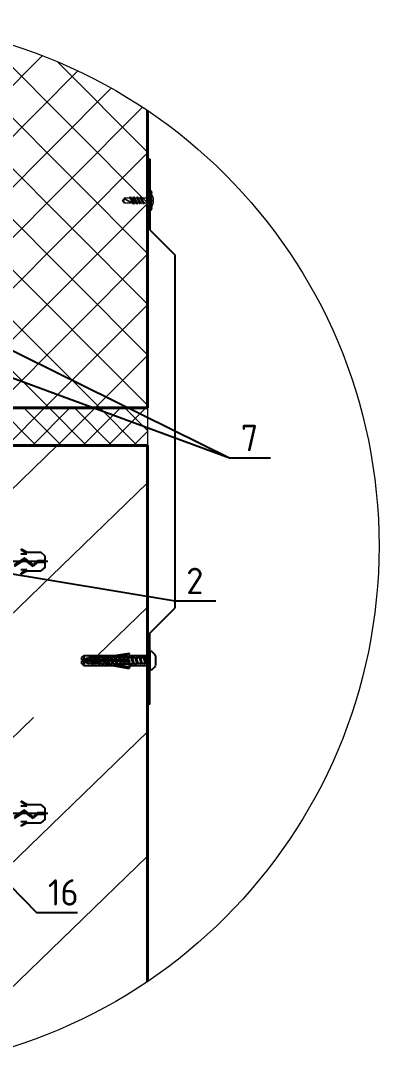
# Model space of a CAD drawing. Header units: millimetres. Extents: x -3689 to 2955806, y -724709 to -635850.
# Drawn here: x 2940886 to 2941077, y -719557 to -718999 of the extents above; entities that cross this region are included whole.
import ezdxf

# ---------------------------------------------------------------- set-up
doc = ezdxf.new("R2010")
doc.units = ezdxf.units.MM
for name, color, linetype, lineweight in [('_PP_Hatch', 9, 'Continuous', 9), ('_PP_Primary Line Continuous', 3, 'Continuous', 40), ('_Выноска', 7, 'Continuous', 15), ('K_Dim', 165, 'Continuous', 13), ('Штрих Мин. Вата', 40, 'Continuous', 15)]:
    doc.layers.add(name, color=color, linetype=linetype, lineweight=lineweight)
doc.layers.add('S-METL', color=14, linetype='Continuous')
doc.styles.add('GOST-2.304_Type-B', font='')
doc.styles.get('GOST-2.304_Type-B').set_extended_font_data('GOST Common')

# ---------------------------------------------------------------- blocks, each defined once
blk = doc.blocks.new('*U395')
for points in [[(-60.61, -10.61), (-50, 0)], [(-50, 0), (100.39, 0)], [(111, -10.61), (100.39, 0)], [(-80.61, -11.61), (-90.61, -11.61), (-90.61, -10.61), (-60.61, -10.61)], [(131, -11.61), (141, -11.61), (141, -10.61), (111, -10.61)]]:
    blk.add_lwpolyline(points)
blk = doc.blocks.new('шуруп 4х40')
at = {"color": 0}
for p, q in [((-3.23, -2.91), (-3.23, 2.91)), ((-1.13, 5.33), (0, 5.33)), ((0, -5.33), (0, 5.33)), ((0, 1.92), (0.08, 2)), ((0.79, -1.73), (0, 1.1)), ((1.1, -2), (0.08, 2)), ((0.08, 2), (0.39, 1.73)), ((1.36, -1.73), (0.39, 1.73)), ((2.26, 1.73), (0.39, 1.73)), ((2.26, 1.73), (2.52, 2)), ((3.23, -1.73), (2.26, 1.73)), ((3.54, -2), (2.52, 2)), ((2.52, 2), (2.83, 1.73)), ((3.8, -1.73), (2.83, 1.73)), ((2.83, 1.73), (4.66, 1.73)), ((4.66, 1.73), (4.92, 2)), ((5.63, -1.73), (4.66, 1.73)), ((5.94, -2), (4.92, 2)), ((4.92, 2), (5.23, 1.73)), ((6.2, -1.73), (5.23, 1.73)), ((5.23, 1.73), (7.09, 1.73)), ((7.09, 1.73), (7.35, 2)), ((8.06, -1.73), (7.09, 1.73)), ((8.37, -2), (7.35, 2)), ((7.35, 2), (7.66, 1.73)), ((8.63, -1.73), (7.66, 1.73)), ((9.53, 1.73), (7.66, 1.73)), ((9.53, 1.73), (9.78, 2)), ((10.5, -1.73), (9.53, 1.73)), ((10.81, -2), (9.78, 2)), ((9.78, 2), (10.09, 1.73)), ((11.06, -1.73), (10.09, 1.73)), ((11.96, 1.73), (10.09, 1.73)), ((11.96, 1.73), (12.22, 2)), ((12.93, -1.73), (11.96, 1.73)), ((13.24, -2), (12.22, 2)), ((12.22, 2), (12.53, 1.73)), ((13.5, -1.73), (12.53, 1.73)), ((12.53, 1.73), (14.36, 1.73)), ((14.36, 1.73), (14.62, 2)), ((15.33, -1.73), (14.36, 1.73)), ((15.64, -2), (14.62, 2)), ((14.62, 2), (14.93, 1.73)), ((15.9, -1.73), (14.93, 1.73)), ((14.93, 1.73), (16.79, 1.73)), ((16.79, 1.73), (17.05, 2)), ((17.77, -1.73), (16.79, 1.73)), ((18.08, -2), (17.05, 2)), ((17.05, 2), (17.36, 1.73)), ((18.33, -1.73), (17.36, 1.73)), ((19.19, 1.73), (17.36, 1.73)), ((19.19, 1.73), (19.45, 2)), ((20.17, -1.73), (19.19, 1.73)), ((20.48, -2), (19.45, 2)), ((19.45, 2), (19.76, 1.73)), ((20.73, -1.73), (19.76, 1.73)), ((21.63, 1.73), (19.76, 1.73)), ((21.63, 1.73), (21.89, 2)), ((22.6, -1.73), (21.63, 1.73)), ((22.91, -2), (21.89, 2)), ((21.89, 2), (22.2, 1.73)), ((23.17, -1.73), (22.2, 1.73)), ((24.03, 1.73), (22.2, 1.73)), ((24.03, 1.73), (24.29, 2)), ((25, -1.73), (24.03, 1.73)), ((25.31, -2), (24.29, 2)), ((24.29, 2), (24.6, 1.73)), ((25.57, -1.73), (24.6, 1.73)), ((26.46, 1.73), (24.6, 1.73)), ((26.46, 1.73), (26.72, 2)), ((27.43, -1.73), (26.46, 1.73)), ((27.74, -2), (26.72, 2)), ((26.72, 2), (27.03, 1.73)), ((28, -1.73), (27.03, 1.73)), ((28.86, 1.73), (27.03, 1.73)), ((28.86, 1.73), (29.12, 2)), ((29.83, -1.73), (28.86, 1.73)), ((30.14, -2), (29.12, 2)), ((29.12, 2), (29.43, 1.73)), ((30.4, -1.73), (29.43, 1.73)), ((29.43, 1.73), (31.26, 1.73)), ((31.26, 1.73), (31.52, 2)), ((32.23, -1.73), (31.26, 1.73)), ((32.54, -2), (31.52, 2)), ((31.52, 2), (31.83, 1.73)), ((32.8, -1.73), (31.83, 1.73)), ((31.83, 1.73), (33.76, 1.73)), ((33.76, 1.73), (34.02, 2)), ((34.73, -1.73), (33.76, 1.73)), ((35.04, -2), (34.02, 2)), ((34.02, 2), (34.33, 1.73)), ((35.3, -1.73), (34.33, 1.73)), ((34.33, 1.73), (35.67, 1.73)), ((36.25, 1.5), (35.67, 1.73)), ((36.52, 1.68), (36.25, 1.5)), ((36.95, -1.22), (36.25, 1.5)), ((37.25, -1.39), (36.52, 1.68)), ((36.91, 1.24), (36.52, 1.68)), ((37.44, -1.02), (36.91, 1.24)), ((40, 0), (36.91, 1.24)), ((37.44, -1.02), (40, 0)), ((-1.13, -5.33), (0, -5.33)), ((0, -1.73), (0.79, -1.73)), ((0.79, -1.73), (1.1, -2)), ((1.36, -1.73), (1.1, -2)), ((1.36, -1.73), (3.23, -1.73)), ((3.23, -1.73), (3.54, -2)), ((3.8, -1.73), (3.54, -2)), ((3.8, -1.73), (5.63, -1.73)), ((5.63, -1.73), (5.94, -2)), ((6.2, -1.73), (5.94, -2)), ((6.2, -1.73), (8.06, -1.73)), ((8.06, -1.73), (8.37, -2)), ((8.63, -1.73), (8.37, -2)), ((8.63, -1.73), (10.5, -1.73)), ((10.5, -1.73), (10.81, -2)), ((11.06, -1.73), (10.81, -2)), ((11.06, -1.73), (12.93, -1.73)), ((12.93, -1.73), (13.24, -2)), ((13.5, -1.73), (13.24, -2)), ((13.5, -1.73), (15.33, -1.73)), ((15.33, -1.73), (15.64, -2)), ((15.9, -1.73), (15.64, -2)), ((15.9, -1.73), (17.77, -1.73)), ((17.77, -1.73), (18.08, -2)), ((18.33, -1.73), (18.08, -2)), ((18.33, -1.73), (20.17, -1.73)), ((20.17, -1.73), (20.48, -2)), ((20.73, -1.73), (20.48, -2)), ((20.73, -1.73), (22.6, -1.73)), ((22.6, -1.73), (22.91, -2)), ((23.17, -1.73), (22.91, -2)), ((23.17, -1.73), (25, -1.73)), ((25, -1.73), (25.31, -2)), ((25.57, -1.73), (25.31, -2)), ((25.57, -1.73), (27.43, -1.73)), ((27.43, -1.73), (27.74, -2)), ((28, -1.73), (27.74, -2)), ((28, -1.73), (29.83, -1.73)), ((29.83, -1.73), (30.14, -2)), ((30.4, -1.73), (30.14, -2)), ((30.4, -1.73), (32.23, -1.73)), ((32.23, -1.73), (32.54, -2)), ((32.8, -1.73), (32.54, -2)), ((32.8, -1.73), (34.73, -1.73)), ((34.73, -1.73), (35.04, -2)), ((35.3, -1.73), (35.04, -2)), ((35.3, -1.73), (35.67, -1.73)), ((35.67, -1.73), (36.95, -1.22)), ((36.95, -1.22), (37.25, -1.39)), ((37.25, -1.39), (37.44, -1.02))]:
    blk.add_line(p, q, dxfattribs=at)
for centre, start, end in [((1.84, 0.64), 122.32345, 155.86419), ((1.84, -0.64), 204.13581, 237.67655)]:
    blk.add_arc(centre, 5.56, start, end, dxfattribs=at)
blk = doc.blocks.new('дюбель 6х40')
for p, q in [((0, 3), (12, 3)), ((0, -3), (0, 3)), ((11.98, 3.63), (12.13, 4.52)), ((21, 2.11), (11.98, 3.63)), ((12, 3), (12, 2.1)), ((12, 2.1), (21, 2.1)), ((12, 0.3), (40, 0.3)), ((12, -0.3), (12, 0.3)), ((21, 3), (12.13, 4.52)), ((21, 3), (38.61, 3)), ((24.01, 1.2), (24.01, 3)), ((24.01, 1.2), (27.61, 1.2)), ((27.61, 1.2), (27.61, 3)), ((30.01, 1.2), (30.01, 3)), ((30.01, 1.2), (33.61, 1.2)), ((33.61, 1.2), (33.61, 3)), ((38.61, 3), (38.61, 0.3)), ((40, 1.8), (38.61, 3)), ((40, 1.8), (40, 0.3)), ((12, -3), (0, -3)), ((21, -2.11), (11.98, -3.63)), ((11.98, -3.63), (12.13, -4.52)), ((12, -0.3), (40, -0.3)), ((12, -2.1), (21, -2.1)), ((12, -3), (12, -2.1)), ((21, -3), (12.13, -4.52)), ((38.61, -3), (21, -3)), ((24.01, -1.2), (27.61, -1.2)), ((24.01, -1.2), (24.01, -3)), ((27.61, -1.2), (27.61, -3)), ((30.01, -1.2), (33.61, -1.2)), ((30.01, -1.2), (30.01, -3)), ((33.61, -1.2), (33.61, -3)), ((38.61, -0.3), (38.61, -3)), ((40, -1.8), (38.61, -3)), ((40, -0.3), (40, -1.8))]:
    blk.add_line(p, q)
blk = doc.blocks.new('*U410')
for name in ['шуруп 4х40', 'дюбель 6х40']:
    blk.add_blockref(name, (0, 0))
blk = doc.blocks.new('4.2x16')
at = {"lineweight": 0}
for p, q in [((-1.2, 5.3), (-1.2, -5.3)), ((14.88, 1.6), (16, 0))]:
    blk.add_line(p, q, dxfattribs=at)
for points in [[(-1.2, 3.6, 0.114819), (-2.1, 0.25), (-1.6, 0.25), (-1.6, -0.25), (-2.1, -0.25, 0.114819), (-1.2, -3.6)], [(0, -5.3), (0, 5.3, 0.414214), (-0.2, 5.5), (-1, 5.5, 0.414214), (-1.2, 5.3, 0.209763), (-1.2, 3.8)], [(0, 3.1, 0.414214), (1.5, 1.6), (3.3, 1.6), (3.59, 2.1)], [(14.23, -0.83, 0.131652), (14.88, -1.6), (16, 0), (14.23, -0.83), (9.88, 1.6), (14.88, 1.6), (14.72, 1.3), (15.72, -0.13)], [(-1.2, -3.8, 0.209763), (-1.2, -5.3, 0.414214), (-1, -5.5), (-0.2, -5.5, 0.414214), (0, -5.3)], [(5.15, -1.6), (1.5, -1.6, 0.414214), (0, -3.1)]]:
    blk.add_lwpolyline(points, format="xyb", dxfattribs=at)
for points in [[(0, -1.6), (0, -1.6), (0, 1.6)], [(3.59, 2.1), (5.44, -2.1)], [(3.88, 1.6), (5.3, 1.6)], [(5.59, 2.1), (7.44, -2.1)], [(5.88, 1.6), (7.3, 1.6)], [(7.59, 2.1), (9.44, -2.1)], [(7.88, 1.6), (9.3, 1.6)], [(14.72, 1.3), (11.03, 1.3), (14.57, -0.67)], [(7.15, -1.6), (5.73, -1.6)], [(9.15, -1.6), (7.73, -1.6)], [(11.15, -1.6), (9.73, -1.6)], [(11.73, -1.6), (11.44, -2.1)], [(14.88, -1.6), (11.73, -1.6)]]:
    blk.add_lwpolyline(points, dxfattribs=at)
for points in [[(3.59, 2.1), (5.73, -1.6), (5.44, -2.1), (3.3, 1.6)], [(5.3, 1.6), (5.59, 2.1), (7.73, -1.6), (7.44, -2.1)], [(7.3, 1.6), (7.59, 2.1), (9.73, -1.6), (9.44, -2.1)], [(9.59, 2.1), (11.44, -2.1), (9.3, 1.6), (9.59, 2.1), (11.73, -1.6)]]:
    blk.add_lwpolyline(points, close=True, dxfattribs=at)
blk = doc.blocks.new('*U385')
blk.add_blockref('4.2x16', (0, 0))

msp = doc.modelspace()

# ---------------------------------------------------------------- linework, layer by layer
for p, q in [((2940817.02, -719142.44), (2940997.21, -719231.31)), ((2940816.12, -719164.79), (2940997.21, -719231.31)), ((2940997.21, -719231.31), (2941019.01, -719231.31)), ((2940842.61, -719286.47), (2940968.18, -719307.35)), ((2940842.61, -719286.47), (2940968.18, -719307.35)), ((2940968.18, -719307.35), (2940989.98, -719307.35)), ((2940865.42, -719443.62), (2940894.48, -719473.03)), ((2940894.48, -719473.03), (2940916.28, -719473.03))]:
    msp.add_line(p, q)
at = {"color": 9, "ltscale": 7}
for p, q in [((2940887.94, -719284.54), (2940882.59, -719288.16)), ((2940886.1, -719282.34), (2940889.24, -719282.34)), ((2940889.24, -719281.55), (2940886.18, -719279.79)), ((2940886.18, -719279.79), (2940886.18, -719280.25)), ((2940889.24, -719282.34), (2940886.18, -719280.24)), ((2940892.66, -719288.16), (2940887.94, -719284.54)), ((2940889.24, -719281.55), (2940896.72, -719281.55)), ((2940899.07, -719283.51), (2940896.72, -719281.55)), ((2940899.07, -719289.42), (2940899.07, -719283.51)), ((2940887.94, -719285.47), (2940882.59, -719289.09)), ((2940892.66, -719289.09), (2940887.94, -719285.47)), ((2940895, -719286.01), (2940892.66, -719288.16)), ((2940895, -719286.94), (2940892.66, -719289.09)), ((2940898.68, -719286.01), (2940895, -719286.01)), ((2940898.68, -719286.94), (2940895, -719286.94)), ((2940899.07, -719289.42), (2940896.72, -719291.38)), ((2940898.68, -719286.94), (2940898.68, -719286.01)), ((2940886.1, -719290.6), (2940889.24, -719290.6)), ((2940889.24, -719290.6), (2940886.18, -719292.69)), ((2940889.24, -719291.38), (2940886.18, -719293.15)), ((2940886.18, -719293.15), (2940886.18, -719292.69)), ((2940889.24, -719291.38), (2940896.72, -719291.38)), ((2940887.94, -719418.61), (2940882.59, -719422.23)), ((2940886.1, -719416.41), (2940889.24, -719416.41)), ((2940889.24, -719415.62), (2940886.18, -719413.86)), ((2940886.18, -719413.86), (2940886.18, -719414.32)), ((2940889.24, -719416.41), (2940886.18, -719414.31)), ((2940892.66, -719422.23), (2940887.94, -719418.61)), ((2940889.24, -719415.62), (2940896.72, -719415.62)), ((2940899.07, -719417.58), (2940896.72, -719415.62)), ((2940899.07, -719423.49), (2940899.07, -719417.58)), ((2940887.94, -719419.54), (2940882.59, -719423.16)), ((2940892.66, -719423.16), (2940887.94, -719419.54)), ((2940895, -719420.08), (2940892.66, -719422.23)), ((2940895, -719421.01), (2940892.66, -719423.16)), ((2940898.68, -719420.08), (2940895, -719420.08)), ((2940898.68, -719421.01), (2940895, -719421.01)), ((2940899.07, -719423.49), (2940896.72, -719425.45)), ((2940898.68, -719421.01), (2940898.68, -719420.08)), ((2940886.1, -719424.66), (2940889.24, -719424.66)), ((2940889.24, -719424.66), (2940886.18, -719426.76)), ((2940889.24, -719425.45), (2940886.18, -719427.21)), ((2940886.18, -719427.21), (2940886.18, -719426.76)), ((2940889.24, -719425.45), (2940896.72, -719425.45))]:
    msp.add_line(p, q, dxfattribs=at)
at = {"color": 9, "ltscale": 10}
for p, q in [((2940900.51, -719286.47), (2940784.71, -719286.47)), ((2940900.51, -719420.54), (2940784.71, -719420.54))]:
    msp.add_line(p, q, dxfattribs=at)
at = {"layer": '_PP_Hatch', "linetype": 'Continuous', "ltscale": 10}
for p, q in [((2940860.95, -719267.8), (2940905.48, -719224.79)), ((2940803.57, -719389.41), (2940953.57, -719244.56)), ((2940927.12, -719336.31), (2940953.57, -719310.77)), ((2940909.99, -719352.85), (2940909.99, -719352.85)), ((2940807.22, -719452.1), (2940892.86, -719369.4)), ((2940803.57, -719521.83), (2940953.57, -719376.97)), ((2940873.38, -719520.62), (2940953.57, -719443.18)), ((2940952.19, -719510.72), (2940953.57, -719509.39))]:
    msp.add_line(p, q, dxfattribs=at)
at = {"layer": '_PP_Primary Line Continuous', "ltscale": 10}
for p, q in [((2940953.57, -719204.79), (2940953.57, -719046.58)), ((2940803.57, -719204.79), (2940953.57, -719204.79)), ((2940953.57, -719224.79), (2940803.57, -719224.79)), ((2940953.57, -719509.8), (2940953.57, -719224.79))]:
    msp.add_line(p, q, dxfattribs=at)
at = {"layer": '_Выноска'}
msp.add_circle((2940797.63, -719278.19), 279.22, dxfattribs=at)
at = {"layer": 'K_Dim'}
for p, q in [((2940803.57, -719204.79), (2940953.57, -719204.79)), ((2940953.57, -719204.79), (2940953.57, -719224.79)), ((2940953.57, -719224.79), (2940803.57, -719224.79))]:
    msp.add_line(p, q, dxfattribs=at)
at = {"layer": 'Штрих Мин. Вата', "linetype": 'Continuous'}
for p, q in [((2940953.57, -719149.49), (2940803.57, -718999.49)), ((2940953.57, -719122.55), (2940832.13, -719001.11)), ((2940953.57, -719095.61), (2940865.25, -719007.28)), ((2940803.57, -719111.36), (2940897.5, -719017.44)), ((2940953.57, -719068.67), (2940905.59, -719020.69)), ((2940803.57, -719138.3), (2940916.39, -719025.49)), ((2940953.57, -719176.43), (2940803.57, -719026.43)), ((2940803.57, -719165.24), (2940934.18, -719034.64)), ((2940803.57, -719192.18), (2940950.94, -719044.82)), ((2940953.57, -719203.37), (2940803.57, -719053.37)), ((2940817.9, -719204.79), (2940953.57, -719069.12)), ((2940928.06, -719204.79), (2940803.57, -719080.31)), ((2940844.85, -719204.79), (2940953.57, -719096.07)), ((2940901.12, -719204.79), (2940803.57, -719107.25)), ((2940871.79, -719204.79), (2940953.57, -719123.01)), ((2940898.73, -719204.79), (2940953.57, -719149.95)), ((2940925.67, -719204.79), (2940953.57, -719176.89)), ((2940894.17, -719224.79), (2940874.17, -719204.79)), ((2940878.73, -719224.79), (2940898.73, -719204.79)), ((2940907.65, -719224.79), (2940887.65, -719204.79)), ((2940892.2, -719224.79), (2940912.2, -719204.79)), ((2940921.12, -719224.79), (2940901.12, -719204.79)), ((2940905.67, -719224.79), (2940925.67, -719204.79)), ((2940934.59, -719224.79), (2940914.59, -719204.79)), ((2940919.14, -719224.79), (2940939.14, -719204.79)), ((2940948.06, -719224.79), (2940928.06, -719204.79)), ((2940932.61, -719224.79), (2940952.61, -719204.79)), ((2940953.57, -719216.84), (2940941.53, -719204.79)), ((2940952.61, -719204.79), (2940953.57, -719203.83)), ((2940946.08, -719224.79), (2940953.57, -719217.3))]:
    msp.add_line(p, q, dxfattribs=at)

# ---------------------------------------------------------------- block references
at = {"layer": 'S-METL'}
for name, p, xscale, yscale, zscale, rotation in [('*U395', (2940968.08, -719185.8), 1.25, 1.25, 1.25, 270), ('*U385', (2940954.82, -719094.45), 0.9090909090909092, 0.9090909090909092, 0.9090909090909092, 180.0000000003209), ('*U410', (2940954.82, -719339.19), 0.906249999999818, 0.906249999999818, 0.906249999999818, 180)]:
    msp.add_blockref(name, p, dxfattribs=dict(at, xscale=xscale, yscale=yscale, zscale=zscale, rotation=rotation))

# ---------------------------------------------------------------- texts
at = {"style": 'GOST-2.304_Type-B'}
for s, p in [('7', (2941003.21, -719227.71)), ('2', (2940974.18, -719303.75)), ('16', (2940900.48, -719469.43))]:
    msp.add_text(s, height=14, dxfattribs=at).set_placement(p)

doc.saveas('drawing.dxf')
